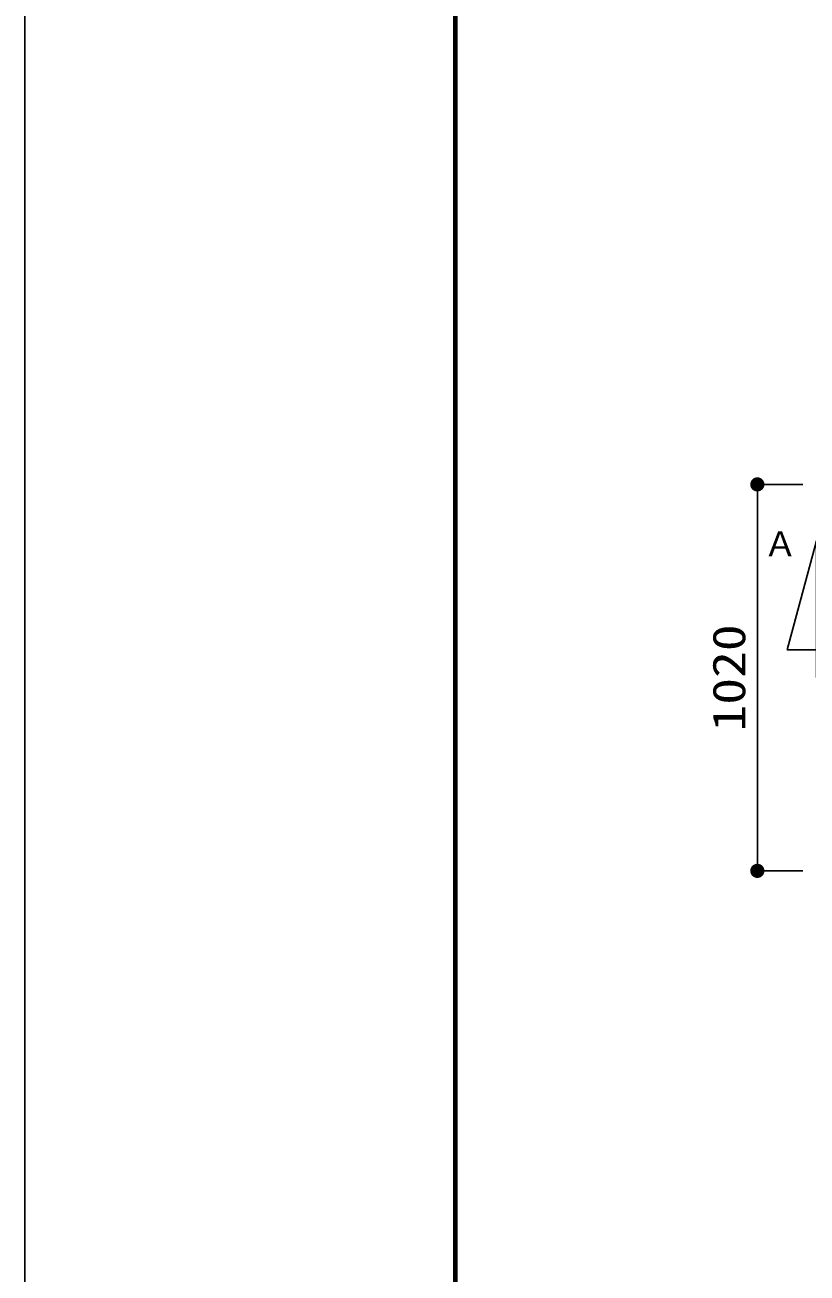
# Model space of a CAD drawing. Units: millimetres, scale not verified. Extents: x -22790 to 8910, y -6308 to 6308.
# Drawn here: x -8910 to -6846, y -466 to 2828 of the extents above; entities that cross this region are included whole.
import ezdxf
from ezdxf.enums import TextEntityAlignment as Align

# ---------------------------------------------------------------- set-up
doc = ezdxf.new("R2010")
doc.units = ezdxf.units.MM
doc.header["$LTSCALE"] = 30
for name, color, linetype, lineweight in [('0-1_空気管', 3, 'Continuous', 25), ('0-F_00クル-フ-6寸法', 132, 'Continuous', 25), ('1-3_図面枠', 7, 'Continuous', 25), ('1-4_Axis_waku', 7, 'Continuous', 25)]:
    doc.layers.add(name, color=color, linetype=linetype, lineweight=lineweight)
doc.styles.add('ＭＳ ゴシック', font='')
doc.styles.get('ＭＳ ゴシック').set_extended_font_data('MS Gothic')

msp = doc.modelspace()

# ---------------------------------------------------------------- linework, layer by layer
at = {"layer": '0-1_空気管'}
msp.add_lwpolyline([(-6641.3, 1106.3), (-6821.3, 1106.3), (-6821.3, 1466.3), (-6898.47, 1178.3), (-6718.47, 1178.3)], dxfattribs=at)
at = {"layer": '0-F_00クル-フ-6寸法', "color": 4}
for p, q in [((-6857.24, 1615.4), (-6977.24, 1615.4)), ((-6977.24, 1615.4), (-6977.24, 595.4)), ((-6857.24, 595.4), (-6977.24, 595.4))]:
    msp.add_line(p, q, dxfattribs=at)
at = {"layer": '0-F_00クル-フ-6寸法'}
for points in [[(-6977.24, 1615.4), (-6995.95, 1616.57), (-6995.65, 1618.91)], [(-6977.24, 1615.4), (-6995.95, 1614.22), (-6995.95, 1616.57)], [(-6977.24, 1615.4), (-6995.65, 1611.88), (-6995.95, 1614.22)], [(-6977.24, 1615.4), (-6995.65, 1618.91), (-6995.07, 1621.19)], [(-6977.24, 1615.4), (-6995.07, 1609.6), (-6995.65, 1611.88)], [(-6977.24, 1615.4), (-6995.07, 1621.19), (-6994.2, 1623.38)], [(-6977.24, 1615.4), (-6994.2, 1607.41), (-6995.07, 1609.6)], [(-6977.24, 1615.4), (-6994.2, 1623.38), (-6993.07, 1625.44)], [(-6977.24, 1615.4), (-6993.07, 1605.35), (-6994.2, 1607.41)], [(-6977.24, 1615.4), (-6993.07, 1625.44), (-6991.68, 1627.35)], [(-6977.24, 1615.4), (-6991.68, 1603.44), (-6993.07, 1605.35)], [(-6977.24, 1615.4), (-6991.68, 1627.35), (-6990.07, 1629.06)], [(-6977.24, 1615.4), (-6990.07, 1601.73), (-6991.68, 1603.44)], [(-6977.24, 1615.4), (-6990.07, 1629.06), (-6988.26, 1630.57)], [(-6977.24, 1615.4), (-6988.26, 1600.23), (-6990.07, 1601.73)], [(-6977.24, 1615.4), (-6988.26, 1630.57), (-6986.27, 1631.83)], [(-6977.24, 1615.4), (-6986.27, 1598.97), (-6988.26, 1600.23)], [(-6977.24, 1615.4), (-6986.27, 1631.83), (-6984.14, 1632.83)], [(-6977.24, 1615.4), (-6984.14, 1597.96), (-6986.27, 1598.97)], [(-6977.24, 1615.4), (-6984.14, 1632.83), (-6981.9, 1633.56)], [(-6977.24, 1615.4), (-6981.9, 1597.24), (-6984.14, 1597.96)], [(-6977.24, 1615.4), (-6981.9, 1633.56), (-6979.59, 1634)], [(-6977.24, 1615.4), (-6979.59, 1596.79), (-6981.9, 1597.24)], [(-6977.24, 1615.4), (-6979.59, 1634), (-6977.24, 1634.15)], [(-6977.24, 1615.4), (-6977.24, 1596.65), (-6979.59, 1596.79)], [(-6977.24, 1615.4), (-6977.24, 1634.15), (-6974.89, 1634)], [(-6977.24, 1615.4), (-6974.89, 1634), (-6972.57, 1633.56)], [(-6977.24, 1615.4), (-6972.57, 1633.56), (-6970.33, 1632.83)], [(-6977.24, 1615.4), (-6970.33, 1632.83), (-6968.2, 1631.83)], [(-6977.24, 1615.4), (-6968.2, 1631.83), (-6966.22, 1630.57)], [(-6977.24, 1615.4), (-6966.22, 1630.57), (-6964.4, 1629.06)], [(-6977.24, 1615.4), (-6964.4, 1629.06), (-6962.79, 1627.35)], [(-6977.24, 1615.4), (-6962.79, 1627.35), (-6961.4, 1625.44)], [(-6977.24, 1615.4), (-6961.4, 1625.44), (-6960.27, 1623.38)], [(-6977.24, 1615.4), (-6960.27, 1623.38), (-6959.4, 1621.19)], [(-6977.24, 1615.4), (-6959.4, 1621.19), (-6958.82, 1618.91)], [(-6977.24, 1615.4), (-6958.82, 1618.91), (-6958.52, 1616.57)], [(-6977.24, 1615.4), (-6958.52, 1616.57), (-6958.52, 1614.22)], [(-6977.24, 1615.4), (-6974.89, 1596.79), (-6977.24, 1596.65)], [(-6977.24, 1615.4), (-6972.57, 1597.24), (-6974.89, 1596.79)], [(-6977.24, 1615.4), (-6970.33, 1597.96), (-6972.57, 1597.24)], [(-6977.24, 1615.4), (-6968.2, 1598.97), (-6970.33, 1597.96)], [(-6977.24, 1615.4), (-6966.22, 1600.23), (-6968.2, 1598.97)], [(-6977.24, 1615.4), (-6964.4, 1601.73), (-6966.22, 1600.23)], [(-6977.24, 1615.4), (-6962.79, 1603.44), (-6964.4, 1601.73)], [(-6977.24, 1615.4), (-6961.4, 1605.35), (-6962.79, 1603.44)], [(-6977.24, 1615.4), (-6960.27, 1607.41), (-6961.4, 1605.35)], [(-6977.24, 1615.4), (-6959.4, 1609.6), (-6960.27, 1607.41)], [(-6977.24, 1615.4), (-6958.82, 1611.88), (-6959.4, 1609.6)], [(-6977.24, 1615.4), (-6958.52, 1614.22), (-6958.82, 1611.88)], [(-6977.24, 595.4), (-6995.95, 596.57), (-6995.65, 598.91)], [(-6977.24, 595.4), (-6995.95, 594.22), (-6995.95, 596.57)], [(-6977.24, 595.4), (-6995.65, 591.88), (-6995.95, 594.22)], [(-6977.24, 595.4), (-6995.65, 598.91), (-6995.07, 601.19)], [(-6977.24, 595.4), (-6995.07, 589.6), (-6995.65, 591.88)], [(-6977.24, 595.4), (-6995.07, 601.19), (-6994.2, 603.38)], [(-6977.24, 595.4), (-6994.2, 587.41), (-6995.07, 589.6)], [(-6977.24, 595.4), (-6994.2, 603.38), (-6993.07, 605.44)], [(-6977.24, 595.4), (-6993.07, 585.35), (-6994.2, 587.41)], [(-6977.24, 595.4), (-6993.07, 605.44), (-6991.68, 607.35)], [(-6977.24, 595.4), (-6991.68, 583.44), (-6993.07, 585.35)], [(-6977.24, 595.4), (-6991.68, 607.35), (-6990.07, 609.06)], [(-6977.24, 595.4), (-6990.07, 581.73), (-6991.68, 583.44)], [(-6977.24, 595.4), (-6990.07, 609.06), (-6988.26, 610.57)], [(-6977.24, 595.4), (-6988.26, 580.23), (-6990.07, 581.73)], [(-6977.24, 595.4), (-6988.26, 610.57), (-6986.27, 611.83)], [(-6977.24, 595.4), (-6986.27, 578.97), (-6988.26, 580.23)], [(-6977.24, 595.4), (-6986.27, 611.83), (-6984.14, 612.83)], [(-6977.24, 595.4), (-6984.14, 577.96), (-6986.27, 578.97)], [(-6977.24, 595.4), (-6984.14, 612.83), (-6981.9, 613.56)], [(-6977.24, 595.4), (-6981.9, 577.24), (-6984.14, 577.96)], [(-6977.24, 595.4), (-6981.9, 613.56), (-6979.59, 614)], [(-6977.24, 595.4), (-6979.59, 576.79), (-6981.9, 577.24)], [(-6977.24, 595.4), (-6979.59, 614), (-6977.24, 614.15)], [(-6977.24, 595.4), (-6977.24, 576.65), (-6979.59, 576.79)], [(-6977.24, 595.4), (-6977.24, 614.15), (-6974.89, 614)], [(-6977.24, 595.4), (-6974.89, 614), (-6972.57, 613.56)], [(-6977.24, 595.4), (-6972.57, 613.56), (-6970.33, 612.83)], [(-6977.24, 595.4), (-6970.33, 612.83), (-6968.2, 611.83)], [(-6977.24, 595.4), (-6968.2, 611.83), (-6966.22, 610.57)], [(-6977.24, 595.4), (-6966.22, 610.57), (-6964.4, 609.06)], [(-6977.24, 595.4), (-6964.4, 609.06), (-6962.79, 607.35)], [(-6977.24, 595.4), (-6962.79, 607.35), (-6961.4, 605.44)], [(-6977.24, 595.4), (-6961.4, 605.44), (-6960.27, 603.38)], [(-6977.24, 595.4), (-6960.27, 603.38), (-6959.4, 601.19)], [(-6977.24, 595.4), (-6959.4, 601.19), (-6958.82, 598.91)], [(-6977.24, 595.4), (-6958.82, 598.91), (-6958.52, 596.57)], [(-6977.24, 595.4), (-6958.52, 596.57), (-6958.52, 594.22)], [(-6977.24, 595.4), (-6974.89, 576.79), (-6977.24, 576.65)], [(-6977.24, 595.4), (-6972.57, 577.24), (-6974.89, 576.79)], [(-6977.24, 595.4), (-6970.33, 577.96), (-6972.57, 577.24)], [(-6977.24, 595.4), (-6968.2, 578.97), (-6970.33, 577.96)], [(-6977.24, 595.4), (-6966.22, 580.23), (-6968.2, 578.97)], [(-6977.24, 595.4), (-6964.4, 581.73), (-6966.22, 580.23)], [(-6977.24, 595.4), (-6962.79, 583.44), (-6964.4, 581.73)], [(-6977.24, 595.4), (-6961.4, 585.35), (-6962.79, 583.44)], [(-6977.24, 595.4), (-6960.27, 587.41), (-6961.4, 585.35)], [(-6977.24, 595.4), (-6959.4, 589.6), (-6960.27, 587.41)], [(-6977.24, 595.4), (-6958.82, 591.88), (-6959.4, 589.6)], [(-6977.24, 595.4), (-6958.52, 594.22), (-6958.82, 591.88)]]:
    msp.add_solid(points, dxfattribs=at)
at = {"layer": '1-3_図面枠'}
msp.add_lwpolyline([(-8910, -6307.5), (-8910, 6307.5), (8910, 6307.5), (8910, -6307.5)], close=True, dxfattribs=at)
at = {"layer": '1-4_Axis_waku'}
for p, q in [((-7778.4, 5769.9), (-7778.4, -5814.9)), ((-7777.8, 5769.3), (-7777.8, -5814.3)), ((-7777.2, 5768.7), (-7777.2, -5813.7)), ((-7776.6, 5768.1), (-7776.6, -5813.1)), ((-7776, 5767.5), (-7776, -5812.5)), ((-7775.4, 5766.9), (-7775.4, -5811.9)), ((-7774.8, 5766.3), (-7774.8, -5811.3)), ((-7774.2, 5765.7), (-7774.2, -5810.7)), ((-7773.6, 5765.1), (-7773.6, -5810.1)), ((-7773, 5764.5), (-7773, -5809.5)), ((-7772.4, 5763.9), (-7772.4, -5808.9)), ((-7771.8, 5763.3), (-7771.8, -5808.3)), ((-7771.2, 5762.7), (-7771.2, -5807.7)), ((-7770.6, 5762.1), (-7770.6, -5807.1)), ((-7770, 5761.5), (-7770, -5806.5))]:
    msp.add_line(p, q, dxfattribs=at)

# ---------------------------------------------------------------- texts
at = {"layer": '0-1_空気管', "color": 4, "style": 'ＭＳ ゴシック'}
msp.add_text('Ａ', height=65.98, dxfattribs=at).set_placement((-6961.63, 1405.85), align=Align.BOTTOM_LEFT)
at = {"layer": '0-F_00クル-フ-6寸法', "color": 3, "style": 'ＭＳ ゴシック', "width": 1.2}
msp.add_text('1020', height=86.66, rotation=90, dxfattribs=at).set_placement((-6983.08, 963.11), align=Align.BOTTOM_LEFT)

doc.saveas('drawing.dxf')
